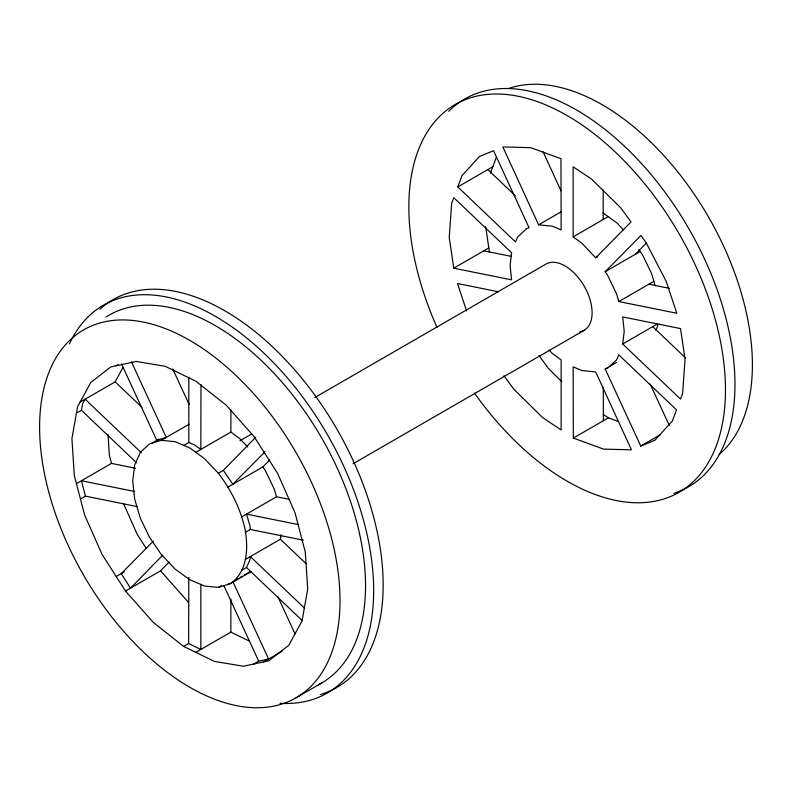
<?xml version="1.0" encoding="UTF-8"?>
<svg xmlns="http://www.w3.org/2000/svg" width="792" height="792" viewBox="0 0 792 792"><rect width="100%" height="100%" fill="white"/><g stroke="black" fill="none" stroke-linecap="round" stroke-linejoin="round"><path stroke-width="1.19" d="M183.625 646.421L214.355 661.369L243.401 666.26L268.805 660.766L288.823 645.262L302.089 620.799L307.702 589.05L305.286 552.173L295 512.691L277.547 473.279L254.103 436.639L226.284 405.257L195.98 381.279L165.261 366.33L136.204 361.429L110.811 366.924L90.793 382.427L77.527 406.89L71.904 438.639L74.319 475.517L84.615 515.008L102.069 554.41L125.502 591.06L153.321 622.433L183.625 646.421L188.635 643.53L188.793 577.378M200.98 384.506L200.821 449.43L194.812 445.045L188.803 442.49L183.793 445.381M247.728 447.025L239.63 438.481L230.858 432.085L230.917 410.038M245.342 559.449L280.388 539.213L280.952 534.62M622.68 343.995L624.225 331.343L622.68 316.909L680.536 328.601L685.05 359.32L682.625 393.406L680.516 399.079L622.68 343.995L657.726 323.76L657.33 327.047L655.845 330.313M76.418 413.137L81.427 410.246L82.526 403.999L85.14 399.188L141.352 452.737M457.796 186.932L461.954 175.765L479.407 156.509L493.545 150.727L529.106 227.769L526.789 228.482L517.711 236.897L515.463 241.867L457.796 186.932L492.842 166.696M490.436 173.151L496.584 156.648M241.491 570.369L246.49 567.478L249.945 559.845L250.351 556.558L304.643 608.276M80.131 402.079L115.177 381.853L123.037 367.369M251.41 571.487L230.165 583.753L218.345 587.397L204.584 586.04L189.803 579.754L175.032 568.983L161.271 554.449L149.44 537.144L140.372 518.265L134.67 499.069L132.729 480.892L134.67 464.953L140.372 452.351L149.44 443.936L161.271 440.293L175.032 441.659L189.803 447.935L204.584 458.716L218.345 473.24L223.354 470.359L255.707 437.233M162.865 555.043L130.512 588.169L121.216 573.626L153.302 541.164M125.502 591.06L160.548 570.824L169.072 562.102M264.944 451.787L232.858 484.258L223.354 470.359M227.849 487.149L262.894 466.914L269.834 459.895M595.683 257.786L631.016 221.948L620.75 207.87L591.693 179.21L573.151 166.825L573.151 236.857L581.922 243.253L595.683 257.786L597.762 256.588M605.187 271.696L640.926 235.531L646.143 242.689L666.161 281.308L676.823 313.266L618.829 301.544L616.582 293.971L607.504 275.081L605.187 271.696L640.233 251.46M635.233 254.351L646.292 243.154M230.165 583.753C247.926 571.695 248.411 547.708 244.936 528.62C240.293 508.414 230.957 489.644 218.345 473.24M116.028 365.795L118.028 364.637M76.438 483.635L111.484 463.399L135.581 468.27M453.757 268.171L511.612 279.863L510.068 265.439L511.612 252.787L453.776 197.693L451.668 203.376L449.242 237.451L453.757 268.171L488.803 247.936M151.767 443.223L158.845 439.134M161.271 440.293L189.06 424.245M538.609 224.829L552.37 226.195L561.142 229.928L560.964 158.677L530.66 147.668L502.841 146.936L538.609 224.829L561.399 211.672M80.447 499.029L85.457 496.138L137.125 506.593M195.812 452.321L230.858 432.085M573.151 236.857L608.207 216.632M239.976 440.728L251.737 433.937M314.86 397.495L545.955 264.073A38.234 22.077 60 0 1 586.08 289.674A38.234 22.077 60 0 1 579.784 331.878M116.206 576.517L124.324 571.834M241.491 516.998L276.537 496.762L289.753 499.435M618.829 301.544L653.875 281.308M353.093 463.726L584.189 330.304M245.342 532.372L250.351 529.482L303.356 540.193M218.345 587.397L221.344 585.664M227.849 584.466L229.848 583.308M235.966 579.784L238.036 578.586M240.105 577.388L242.174 576.19M244.253 575.002L250.47 571.408M605.187 369.013L607.504 368.29L616.582 359.885L618.829 354.915L676.497 409.85L672.339 421.017L654.885 440.263L640.748 446.045L605.187 369.013L607.256 367.815M609.335 366.617L616.582 362.429M195.812 652.351L230.858 632.115L249.401 641.134M573.329 438.095L603.633 449.104L631.452 449.846L595.683 371.943L581.922 370.577L573.151 366.854L573.329 438.095L608.375 417.859L618.473 421.532M253.678 664.033L258.687 661.152L268.587 659.003L232.858 581.576M263.587 661.894L282.061 651.232M640.748 446.045L660.429 434.679M296.02 697.811L321.552 683.07M483.803 250.826L511.523 256.43M648.866 284.199L669.408 288.347M498.554 291.812L457.469 283.516L466.607 310.91M134.462 491.456L81.447 480.744L85.457 496.138M298.158 524.552L246.49 514.107L249.945 525.73L250.351 529.482M188.635 643.53L200.821 649.46L200.821 584.338M603.296 414.463L608.375 417.859M603.049 212.87L616.968 223.017L623.443 229.858M487.832 169.587L515.335 195.782M652.717 326.65L685.644 358.004M115.177 381.853L141.946 407.345M280.388 539.213L306.197 563.805M81.427 410.246L136.61 462.805M246.49 567.478L301.811 620.166M561.805 381.704L548.599 368.676L539.005 355.529M549.133 350.104L552.37 353.519L561.142 359.915L561.142 429.947L542.599 417.562L513.543 388.912L503.959 375.764M160.548 570.824L188.367 602.207M638.877 249.47L642.559 254.856L651.628 273.735L655.251 285.952M262.894 466.914L265.211 470.309L274.289 489.199L276.537 496.762M146.114 548.242L137.115 534.174L123.651 503.781M650.173 384.041L669.24 425.353M172.755 368.963L189.149 404.504M277.913 596.772L295.01 633.808M131.452 361.875L166.27 437.402L156.766 440.332L121.552 364.033M223.859 585.625L258.687 661.152M543.104 151.846L560.983 190.793M111.484 463.399L109.375 455.281L107.999 434.382M485.684 226.67L489.436 252.232M603.286 387.585L603.365 420.75M603.197 190.03L603.197 219.523M230.858 598.94L230.858 632.115M188.803 377.368L188.803 442.49M106.108 316.988A212.424 122.641 60 0 1 321.552 437.778A212.424 122.641 60 0 1 318.443 684.763M99.891 309.227A223.898 129.264 60 0 1 337.541 430.264A223.898 129.264 60 0 1 320.394 694.534M69.478 343.817A223.898 129.264 60 0 1 326.086 432.392A223.898 129.264 60 0 1 280.002 703.306M448.787 111.286A223.898 129.264 60 0 1 686.882 225.314A223.898 129.264 60 0 1 673.863 493.307M436.996 327.324A223.898 129.264 60 0 1 536.441 101.326A223.898 129.264 60 0 1 721.809 426.74A223.898 129.264 60 0 1 474.418 393.02M509.018 88.318A212.424 122.641 60 0 1 708.919 217.731A212.424 122.641 60 0 1 719.096 454.558M39.6 427.126A212.424 122.641 60 0 0 264.904 707.414A212.424 122.641 60 0 0 264.904 406.999A212.424 122.641 60 0 0 39.6 427.126"/></g></svg>
